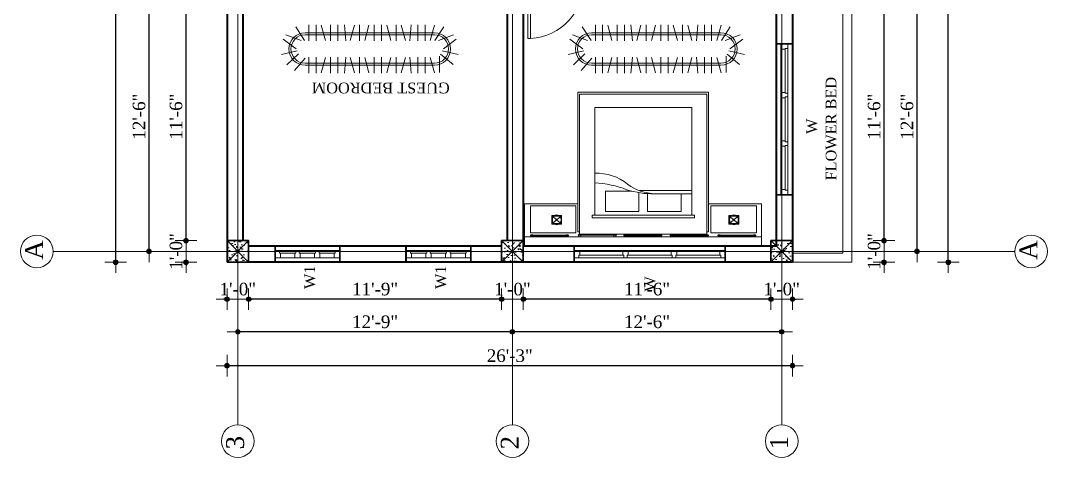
# Model space of a CAD drawing. Header units: inches. Extents: x 897 to 49934, y -34925 to -18564.
# Drawn here: x 4366 to 4937, y -24364 to -24121 of the extents above; entities that cross this region are included whole.
import ezdxf

# ---------------------------------------------------------------- set-up
doc = ezdxf.new("R2010")
doc.units = ezdxf.units.IN
doc.header["$LTSCALE"] = 35
doc.header["$MEASUREMENT"] = 0
doc.header["$PDMODE"] = 34
for name, color, linetype, lineweight in [('SES- Door&Window', 21, 'Continuous', 15), ('SES-DIMENSION', 142, 'Continuous', 13), ('SES-Furniture', 45, 'Continuous', 5), ('SES-HACTH', 8, 'Continuous', 13), ('SES-REBARS', 1, 'Continuous', 40), ('SES-Set Back Line', 2, 'Continuous', 15), ('SES-Staircase', 134, 'Continuous', 13), ('SES-TEXT', 3, 'Continuous', 20), ('SES-Wall Plan', 6, 'Continuous', 30)]:
    doc.layers.add(name, color=color, linetype=linetype, lineweight=lineweight)
doc.styles.add('7 INCH', font='times.ttf', dxfattribs={"height": 7})
doc.styles.add('SES-ARAIL', font='times.ttf', dxfattribs={"height": 6})
doc.dimstyles.new('7 INCH', dxfattribs={"dimscale": 0, "dimtxt": 7, "dimasz": 1, "dimexe": 2, "dimexo": 9, "dimgap": 2, "dimtad": 1, "dimdec": 0, "dimzin": 3, "dimdsep": 46, "dimlunit": 4, "dimtxsty": '7 INCH', "dimblk": 'DIM', "dimcen": 3, "dimdle": 3, "dimse1": 1, "dimse2": 1, "dimclrd": 256, "dimclre": 256, "dimclrt": 7, "dimadec": 1, "dimazin": 2, "dimtfac": 1, "dimtdec": 0, "dimtix": 1, "dimtofl": 0, "dimtmove": 2, "dimatfit": 3, "dimldrblk": 'ARW', "dimfxl": 2, "dimfrac": 2, "dimtolj": 2, "dimtzin": 0, "dimarcsym": 0})

# ---------------------------------------------------------------- blocks, each defined once
blk = doc.blocks.new('c11')
at = {"layer": 'SES-HACTH', "linetype": 'ByBlock'}
h = blk.add_hatch(dxfattribs=at)
h.set_pattern_fill('AR-CONC', color=256)
h.set_pattern_definition([(50, (-20422.33, 19414.4167), (7.1726018, -0.6275213), [0.75, -8.25]), (355, (-20422.33, 19414.417), (-1.3875133, 7.5219213), [0.6, -6.6]), (100.451444, (-20421.732, 19414.3644), (5.7850885, 6.8943999), [0.637402, -7.0114211]), (46.1842, (-20422.33, 19416.417), (10.6724133, -1.6551928), [1.125, -12.375]), (96.635635, (-20421.441, 19416.279), (9.3466195, 9.741186), [0.9561034, -10.5171376]), (351.184164, (-20422.33, 19416.417), (9.3466195, 9.741186), [0.9, -9.9]), (21, (-20421.33, 19415.9167), (5.9690705, -4.0261889), [0.75, -8.25]), (326, (-20421.33, 19415.917), (2.4331533, 7.2515005), [0.6, -6.6]), (71.451445, (-20420.8325, 19415.581), (8.4022238, 3.2253115), [0.6374019, -7.0114211]), (37.5, (-20422.33, 19414.4167), (0.12159855, 3.32893854), [0, -6.52, 0, -6.7, 0, -6.625]), (7.5, (-20422.33, 19414.4167), (2.63069537, 3.9441171), [0, -3.82, 0, -6.37, 0, -2.525]), (327.5, (-20424.56, 19414.4167), (5.33822436, -0.22554872), [0, -2.5, 0, -7.8, 0, -10.35]), (317.5, (-20425.56, 19414.4167), (5.8318617, 1.0010498), [0, -3.25, 0, -5.18, 0, -7.35])])
h.paths.add_polyline_path([(-6, 6), (-6, -6), (6, -6), (6, 6)])
for p, q in [((-6, 6), (6, -6)), ((6, 6), (-6, -6))]:
    blk.add_line(p, q, dxfattribs=at)
at = {"layer": 'SES-Wall Plan', "linetype": 'ByBlock'}
blk.add_lwpolyline([(-6, 6), (6, 6), (6, -6), (-6, -6)], close=True, dxfattribs=at)
blk = doc.blocks.new('6H')
at = {"layer": 'SES- Door&Window'}
for p, q in [((-78, -2.5), (-75.5, -2.5)), ((-75.5, -2.5), (3.5, -2.5)), ((-75.5, -2.5), (-75.5, -4)), ((-75.5, -4), (-75, -4)), ((-50.5, -4), (-75.5, -4)), ((-75, -4), (-75, -6.5)), ((-51, -4), (-51, -6.5)), ((-50.5, -2.5), (-50.5, -4)), ((-48.5, -2.5), (-48.5, -4)), ((-48.5, -4), (-48, -4)), ((-23.5, -4), (-48.5, -4)), ((-48, -4), (-48, -6.5)), ((-24, -4), (-24, -6.5)), ((-23.5, -4), (-24, -4)), ((-23.5, -2.5), (-23.5, -4)), ((-21.5, -2.5), (-21.5, -4)), ((3, -4), (-21.5, -4)), ((-21, -4), (-21, -6.5)), ((3, -4), (3, -6.5)), ((3.5, -4), (3, -4)), ((6, -2.5), (3.5, -2.5)), ((3.5, -2.5), (3.5, -4)), ((-78, -6.5), (-75, -6.5)), ((3, -6.5), (-75, -6.5)), ((6, -6.5), (3, -6.5))]:
    blk.add_line(p, q, dxfattribs=at)
at = {"layer": 'SES-Wall Plan'}
for p, q in [((-78, -9), (-78, 0)), ((-78, -9), (-78, 0)), ((6, -9), (6, 0))]:
    blk.add_line(p, q, dxfattribs=at)
blk.add_lwpolyline([(6, 0), (-78, 0), (-78, -9), (6, -9)], close=True, dxfattribs=at)
blk = doc.blocks.new('DIM')
at = {"layer": 'SES-DIMENSION'}
h = blk.add_hatch(color=256, dxfattribs=at)
h.paths.add_polyline_path([(0, 1.28), (0, 0), (1.28, 0, 0.414214)])
h.paths.add_polyline_path([(1.28, 0), (0, 0), (0, -1.28, 0.414214)])
h.paths.add_polyline_path([(0, 0), (-1.28, 0, 0.414214), (0, -1.28)])
h.paths.add_polyline_path([(0, 1.28, 0.414214), (-1.28, 0), (0, 0)])
for p, q in [((0, 6), (0, -6)), ((-6, 0), (6, 0))]:
    blk.add_line(p, q, dxfattribs=at)
blk.add_circle((0, 0), 1.28, dxfattribs=at)
blk = doc.blocks.new('*D1249')
at = {"layer": 'Defpoints', "color": 0, "linetype": 'ByBlock', "transparency": 16777216}
for p in [(4795.41, -24243.1), (4846.41, -24243.1), (4795.41, -24255.1)]:
    blk.add_point(p, dxfattribs=at)
at = {"layer": 'SES-DIMENSION', "linetype": 'ByBlock', "lineweight": -2, "transparency": 16777216}
for p, q in [((4846.41, -24242.1), (4846.41, -24241.1)), ((4846.41, -24256.1), (4846.41, -24257.1))]:
    blk.add_line(p, q, dxfattribs=at)
for p, rotation in [((4846.41, -24243.1), 270), ((4846.41, -24255.1), 90)]:
    blk.add_blockref('DIM', p, dxfattribs=dict(at, rotation=rotation))
at = {"layer": 'SES-DIMENSION', "color": 7, "linetype": 'ByBlock', "transparency": 16777216, "insert": (4840.85, -24249.1), "char_height": 7, "attachment_point": 5, "rotation": 90, "style": '7 INCH'}
blk.add_mtext('\\A2;1\'-0"', dxfattribs=at)
blk = doc.blocks.new('ARW')
at = {"layer": 'SES-DIMENSION'}
blk.add_lwpolyline([(10, 0, 0, 6, 0), (0, 0, 0, 0, 0), (10, 0, 0, 0, 0)], format="xyseb", dxfattribs=at)
blk = doc.blocks.new('*D1250')
at = {"layer": 'Defpoints', "color": 0, "linetype": 'ByBlock', "transparency": 16777216}
for p in [(4795.41, -24105.1), (4846.41, -24105.1), (4795.41, -24243.1)]:
    blk.add_point(p, dxfattribs=at)
at = {"layer": 'SES-DIMENSION', "linetype": 'ByBlock', "lineweight": -2, "transparency": 16777216}
blk.add_line((4846.41, -24242.1), (4846.41, -24106.1), dxfattribs=at)
for p, rotation in [((4846.41, -24105.1), 90), ((4846.41, -24243.1), 270)]:
    blk.add_blockref('DIM', p, dxfattribs=dict(at, rotation=rotation))
at = {"layer": 'SES-DIMENSION', "color": 7, "linetype": 'ByBlock', "transparency": 16777216, "insert": (4840.85, -24174.1), "char_height": 7, "attachment_point": 5, "rotation": 90, "style": '7 INCH'}
blk.add_mtext('\\A2;11\'-6"', dxfattribs=at)
blk = doc.blocks.new('*D1256')
at = {"layer": 'Defpoints', "color": 0, "linetype": 'ByBlock', "transparency": 16777216}
for p in [(4795.41, -24099.1), (4864.74, -24099.1), (4795.41, -24249.1)]:
    blk.add_point(p, dxfattribs=at)
at = {"layer": 'SES-DIMENSION', "linetype": 'ByBlock', "lineweight": -2, "transparency": 16777216}
blk.add_line((4864.74, -24248.1), (4864.74, -24100.1), dxfattribs=at)
for p, rotation in [((4864.74, -24099.1), 90), ((4864.74, -24249.1), 270)]:
    blk.add_blockref('DIM', p, dxfattribs=dict(at, rotation=rotation))
at = {"layer": 'SES-DIMENSION', "color": 7, "linetype": 'ByBlock', "transparency": 16777216, "insert": (4859.18, -24174.1), "char_height": 7, "attachment_point": 5, "rotation": 90, "style": '7 INCH'}
blk.add_mtext('\\A2;12\'-6"', dxfattribs=at)
blk = doc.blocks.new('*D1259')
at = {"layer": 'Defpoints', "color": 0, "linetype": 'ByBlock', "transparency": 16777216}
for p in [(4795.41, -23805.1), (4882.12, -23805.1), (4795.41, -24255.1)]:
    blk.add_point(p, dxfattribs=at)
at = {"layer": 'SES-DIMENSION', "linetype": 'ByBlock', "lineweight": -2, "transparency": 16777216}
blk.add_line((4882.12, -24254.1), (4882.12, -23806.1), dxfattribs=at)
for p, rotation in [((4882.12, -23805.1), 90), ((4882.12, -24255.1), 270)]:
    blk.add_blockref('DIM', p, dxfattribs=dict(at, rotation=rotation))
at = {"layer": 'SES-DIMENSION', "color": 7, "linetype": 'ByBlock', "transparency": 16777216, "insert": (4876.55, -24030.1), "char_height": 7, "attachment_point": 5, "rotation": 90, "style": '7 INCH'}
blk.add_mtext('\\A2;37\'-6"', dxfattribs=at)
blk = doc.blocks.new('*D1260')
at = {"layer": 'Defpoints', "color": 0, "linetype": 'ByBlock', "transparency": 16777216}
for p in [(4783.41, -24255.1), (4795.41, -24255.1), (4783.41, -24275.66)]:
    blk.add_point(p, dxfattribs=at)
at = {"layer": 'SES-DIMENSION', "linetype": 'ByBlock', "lineweight": -2, "transparency": 16777216}
for p, q in [((4782.41, -24275.66), (4781.41, -24275.66)), ((4796.41, -24275.66), (4797.41, -24275.66))]:
    blk.add_line(p, q, dxfattribs=at)
blk.add_blockref('DIM', (4783.41, -24275.66), dxfattribs=at)
at = {"layer": 'SES-DIMENSION', "linetype": 'ByBlock', "lineweight": -2, "transparency": 16777216, "rotation": 180}
blk.add_blockref('DIM', (4795.41, -24275.66), dxfattribs=at)
at = {"layer": 'SES-DIMENSION', "color": 7, "linetype": 'ByBlock', "transparency": 16777216, "insert": (4789.41, -24270.1), "char_height": 7, "attachment_point": 5, "style": '7 INCH'}
blk.add_mtext('\\A2;1\'-0"', dxfattribs=at)
blk = doc.blocks.new('*D1261')
at = {"layer": 'Defpoints', "color": 0, "linetype": 'ByBlock', "transparency": 16777216}
for p in [(4645.52, -24255.1), (4783.41, -24255.1), (4645.52, -24275.66)]:
    blk.add_point(p, dxfattribs=at)
at = {"layer": 'SES-DIMENSION', "linetype": 'ByBlock', "lineweight": -2, "transparency": 16777216}
blk.add_line((4782.41, -24275.66), (4646.52, -24275.66), dxfattribs=at)
at = {"layer": 'SES-DIMENSION', "linetype": 'ByBlock', "lineweight": -2, "transparency": 16777216, "rotation": 180}
blk.add_blockref('DIM', (4645.52, -24275.66), dxfattribs=at)
at = {"layer": 'SES-DIMENSION', "linetype": 'ByBlock', "lineweight": -2, "transparency": 16777216}
blk.add_blockref('DIM', (4783.41, -24275.66), dxfattribs=at)
at = {"layer": 'SES-DIMENSION', "color": 7, "linetype": 'ByBlock', "transparency": 16777216, "insert": (4714.46, -24270.1), "char_height": 7, "attachment_point": 5, "style": '7 INCH'}
blk.add_mtext('\\A2;11\'-6"', dxfattribs=at)
blk = doc.blocks.new('*D1262')
at = {"layer": 'Defpoints', "color": 0, "linetype": 'ByBlock', "transparency": 16777216}
for p in [(4633.52, -24255.1), (4645.52, -24255.1), (4633.52, -24275.66)]:
    blk.add_point(p, dxfattribs=at)
at = {"layer": 'SES-DIMENSION', "linetype": 'ByBlock', "lineweight": -2, "transparency": 16777216}
for p, q in [((4632.52, -24275.66), (4631.52, -24275.66)), ((4646.52, -24275.66), (4647.52, -24275.66))]:
    blk.add_line(p, q, dxfattribs=at)
blk.add_blockref('DIM', (4633.52, -24275.66), dxfattribs=at)
at = {"layer": 'SES-DIMENSION', "linetype": 'ByBlock', "lineweight": -2, "transparency": 16777216, "rotation": 180}
blk.add_blockref('DIM', (4645.52, -24275.66), dxfattribs=at)
at = {"layer": 'SES-DIMENSION', "color": 7, "linetype": 'ByBlock', "transparency": 16777216, "insert": (4639.52, -24270.1), "char_height": 7, "attachment_point": 5, "style": '7 INCH'}
blk.add_mtext('\\A2;1\'-0"', dxfattribs=at)
blk = doc.blocks.new('*D1263')
at = {"layer": 'Defpoints', "color": 0, "linetype": 'ByBlock', "transparency": 16777216}
for p in [(4492.63, -24255.1), (4633.52, -24255.1), (4492.63, -24275.66)]:
    blk.add_point(p, dxfattribs=at)
at = {"layer": 'SES-DIMENSION', "linetype": 'ByBlock', "lineweight": -2, "transparency": 16777216}
blk.add_line((4632.52, -24275.66), (4493.63, -24275.66), dxfattribs=at)
at = {"layer": 'SES-DIMENSION', "linetype": 'ByBlock', "lineweight": -2, "transparency": 16777216, "rotation": 180}
blk.add_blockref('DIM', (4492.63, -24275.66), dxfattribs=at)
at = {"layer": 'SES-DIMENSION', "linetype": 'ByBlock', "lineweight": -2, "transparency": 16777216}
blk.add_blockref('DIM', (4633.52, -24275.66), dxfattribs=at)
at = {"layer": 'SES-DIMENSION', "color": 7, "linetype": 'ByBlock', "transparency": 16777216, "insert": (4563.07, -24270.09), "char_height": 7, "attachment_point": 5, "style": '7 INCH'}
blk.add_mtext('\\A2;11\'-9"', dxfattribs=at)
blk = doc.blocks.new('*D1264')
at = {"layer": 'Defpoints', "color": 0, "linetype": 'ByBlock', "transparency": 16777216}
for p in [(4480.63, -24255.1), (4492.63, -24255.1), (4480.63, -24275.66)]:
    blk.add_point(p, dxfattribs=at)
at = {"layer": 'SES-DIMENSION', "linetype": 'ByBlock', "lineweight": -2, "transparency": 16777216}
for p, q in [((4479.63, -24275.66), (4478.63, -24275.66)), ((4493.63, -24275.66), (4494.63, -24275.66))]:
    blk.add_line(p, q, dxfattribs=at)
blk.add_blockref('DIM', (4480.63, -24275.66), dxfattribs=at)
at = {"layer": 'SES-DIMENSION', "linetype": 'ByBlock', "lineweight": -2, "transparency": 16777216, "rotation": 180}
blk.add_blockref('DIM', (4492.63, -24275.66), dxfattribs=at)
at = {"layer": 'SES-DIMENSION', "color": 7, "linetype": 'ByBlock', "transparency": 16777216, "insert": (4486.63, -24270.1), "char_height": 7, "attachment_point": 5, "style": '7 INCH'}
blk.add_mtext('\\A2;1\'-0"', dxfattribs=at)
blk = doc.blocks.new('*D1265')
at = {"layer": 'Defpoints', "color": 0, "linetype": 'ByBlock', "transparency": 16777216}
for p in [(4639.52, -24255.1), (4789.41, -24255.1), (4639.52, -24293.86)]:
    blk.add_point(p, dxfattribs=at)
at = {"layer": 'SES-DIMENSION', "linetype": 'ByBlock', "lineweight": -2, "transparency": 16777216}
blk.add_line((4788.41, -24293.86), (4640.52, -24293.86), dxfattribs=at)
at = {"layer": 'SES-DIMENSION', "linetype": 'ByBlock', "lineweight": -2, "transparency": 16777216, "rotation": 180}
blk.add_blockref('DIM', (4639.52, -24293.86), dxfattribs=at)
at = {"layer": 'SES-DIMENSION', "linetype": 'ByBlock', "lineweight": -2, "transparency": 16777216}
blk.add_blockref('DIM', (4789.41, -24293.86), dxfattribs=at)
at = {"layer": 'SES-DIMENSION', "color": 7, "linetype": 'ByBlock', "transparency": 16777216, "insert": (4714.46, -24288.3), "char_height": 7, "attachment_point": 5, "style": '7 INCH'}
blk.add_mtext('\\A2;12\'-6"', dxfattribs=at)
blk = doc.blocks.new('*D1266')
at = {"layer": 'Defpoints', "color": 0, "linetype": 'ByBlock', "transparency": 16777216}
for p in [(4486.63, -24255.1), (4639.52, -24255.1), (4486.63, -24293.86)]:
    blk.add_point(p, dxfattribs=at)
at = {"layer": 'SES-DIMENSION', "linetype": 'ByBlock', "lineweight": -2, "transparency": 16777216}
blk.add_line((4638.52, -24293.86), (4487.63, -24293.86), dxfattribs=at)
at = {"layer": 'SES-DIMENSION', "linetype": 'ByBlock', "lineweight": -2, "transparency": 16777216, "rotation": 180}
blk.add_blockref('DIM', (4486.63, -24293.86), dxfattribs=at)
at = {"layer": 'SES-DIMENSION', "linetype": 'ByBlock', "lineweight": -2, "transparency": 16777216}
blk.add_blockref('DIM', (4639.52, -24293.86), dxfattribs=at)
at = {"layer": 'SES-DIMENSION', "color": 7, "linetype": 'ByBlock', "transparency": 16777216, "insert": (4563.07, -24288.29), "char_height": 7, "attachment_point": 5, "style": '7 INCH'}
blk.add_mtext('\\A2;12\'-9"', dxfattribs=at)
blk = doc.blocks.new('*D1267')
at = {"layer": 'Defpoints', "color": 0, "linetype": 'ByBlock', "transparency": 16777216}
for p in [(4480.63, -24255.1), (4795.41, -24255.1), (4480.63, -24312.69)]:
    blk.add_point(p, dxfattribs=at)
at = {"layer": 'SES-DIMENSION', "linetype": 'ByBlock', "lineweight": -2, "transparency": 16777216}
blk.add_line((4794.41, -24312.69), (4481.63, -24312.69), dxfattribs=at)
at = {"layer": 'SES-DIMENSION', "linetype": 'ByBlock', "lineweight": -2, "transparency": 16777216, "rotation": 180}
blk.add_blockref('DIM', (4480.63, -24312.69), dxfattribs=at)
at = {"layer": 'SES-DIMENSION', "linetype": 'ByBlock', "lineweight": -2, "transparency": 16777216}
blk.add_blockref('DIM', (4795.41, -24312.69), dxfattribs=at)
at = {"layer": 'SES-DIMENSION', "color": 7, "linetype": 'ByBlock', "transparency": 16777216, "insert": (4638.02, -24307.13), "char_height": 7, "attachment_point": 5, "style": '7 INCH'}
blk.add_mtext('\\A2;26\'-3"', dxfattribs=at)
blk = doc.blocks.new('*D1268')
at = {"layer": 'Defpoints', "color": 0, "linetype": 'ByBlock', "transparency": 16777216}
for p in [(4457.81, -24243.1), (4480.63, -24243.1), (4480.63, -24255.1)]:
    blk.add_point(p, dxfattribs=at)
at = {"layer": 'SES-DIMENSION', "linetype": 'ByBlock', "lineweight": -2, "transparency": 16777216}
for p, q in [((4457.81, -24242.1), (4457.81, -24241.1)), ((4457.81, -24256.1), (4457.81, -24257.1))]:
    blk.add_line(p, q, dxfattribs=at)
for p, rotation in [((4457.81, -24243.1), 270), ((4457.81, -24255.1), 90)]:
    blk.add_blockref('DIM', p, dxfattribs=dict(at, rotation=rotation))
at = {"layer": 'SES-DIMENSION', "color": 7, "linetype": 'ByBlock', "transparency": 16777216, "insert": (4452.25, -24249.1), "char_height": 7, "attachment_point": 5, "rotation": 90, "style": '7 INCH'}
blk.add_mtext('\\A2;1\'-0"', dxfattribs=at)
blk = doc.blocks.new('*D1269')
at = {"layer": 'Defpoints', "color": 0, "linetype": 'ByBlock', "transparency": 16777216}
for p in [(4457.81, -24105.1), (4480.63, -24105.1), (4480.63, -24243.1)]:
    blk.add_point(p, dxfattribs=at)
at = {"layer": 'SES-DIMENSION', "linetype": 'ByBlock', "lineweight": -2, "transparency": 16777216}
blk.add_line((4457.81, -24242.1), (4457.81, -24106.1), dxfattribs=at)
for p, rotation in [((4457.81, -24105.1), 90), ((4457.81, -24243.1), 270)]:
    blk.add_blockref('DIM', p, dxfattribs=dict(at, rotation=rotation))
at = {"layer": 'SES-DIMENSION', "color": 7, "linetype": 'ByBlock', "transparency": 16777216, "insert": (4452.25, -24174.1), "char_height": 7, "attachment_point": 5, "rotation": 90, "style": '7 INCH'}
blk.add_mtext('\\A2;11\'-6"', dxfattribs=at)
blk = doc.blocks.new('*D1275')
at = {"layer": 'Defpoints', "color": 0, "linetype": 'ByBlock', "transparency": 16777216}
for p in [(4437.22, -24099.1), (4480.63, -24099.1), (4480.63, -24249.1)]:
    blk.add_point(p, dxfattribs=at)
at = {"layer": 'SES-DIMENSION', "linetype": 'ByBlock', "lineweight": -2, "transparency": 16777216}
blk.add_line((4437.22, -24248.1), (4437.22, -24100.1), dxfattribs=at)
for p, rotation in [((4437.22, -24099.1), 90), ((4437.22, -24249.1), 270)]:
    blk.add_blockref('DIM', p, dxfattribs=dict(at, rotation=rotation))
at = {"layer": 'SES-DIMENSION', "color": 7, "linetype": 'ByBlock', "transparency": 16777216, "insert": (4431.66, -24174.1), "char_height": 7, "attachment_point": 5, "rotation": 90, "style": '7 INCH'}
blk.add_mtext('\\A2;12\'-6"', dxfattribs=at)
blk = doc.blocks.new('*D1278')
at = {"layer": 'Defpoints', "color": 0, "linetype": 'ByBlock', "transparency": 16777216}
for p in [(4418.66, -23805.1), (4480.63, -23805.1), (4480.63, -24255.1)]:
    blk.add_point(p, dxfattribs=at)
at = {"layer": 'SES-DIMENSION', "linetype": 'ByBlock', "lineweight": -2, "transparency": 16777216}
blk.add_line((4418.66, -24254.1), (4418.66, -23806.1), dxfattribs=at)
for p, rotation in [((4418.66, -23805.1), 90), ((4418.66, -24255.1), 270)]:
    blk.add_blockref('DIM', p, dxfattribs=dict(at, rotation=rotation))
at = {"layer": 'SES-DIMENSION', "color": 7, "linetype": 'ByBlock', "transparency": 16777216, "insert": (4413.08, -24030.1), "char_height": 7, "attachment_point": 5, "rotation": 90, "style": '7 INCH'}
blk.add_mtext('\\A2;37\'-6"', dxfattribs=at)
blk = doc.blocks.new('w11')
at = {"layer": 'SES- Door&Window'}
for p, q in [((20350.03, -19817.65), (20353.03, -19817.65)), ((20383.03, -19817.65), (20353.03, -19817.65)), ((20353.03, -19820.15), (20353.03, -19817.65)), ((20361.03, -19820.15), (20361.03, -19817.65)), ((20364.03, -19820.15), (20364.03, -19817.65)), ((20372.03, -19820.15), (20372.03, -19817.65)), ((20375.03, -19820.15), (20375.03, -19817.65)), ((20386.03, -19817.65), (20383.03, -19817.65)), ((20383.03, -19820.15), (20383.03, -19817.65)), ((20350.03, -19821.65), (20352.53, -19821.65)), ((20352.53, -19821.65), (20352.53, -19820.15)), ((20352.53, -19820.15), (20353.03, -19820.15)), ((20361.53, -19820.15), (20352.53, -19820.15)), ((20352.53, -19821.65), (20383.53, -19821.65)), ((20361.53, -19821.65), (20361.53, -19820.15)), ((20363.53, -19821.65), (20363.53, -19820.15)), ((20363.53, -19820.15), (20364.03, -19820.15)), ((20372.53, -19820.15), (20363.53, -19820.15)), ((20372.53, -19820.15), (20372.03, -19820.15)), ((20372.53, -19821.65), (20372.53, -19820.15)), ((20383.03, -19820.15), (20374.53, -19820.15)), ((20374.53, -19821.65), (20374.53, -19820.15)), ((20383.53, -19820.15), (20383.03, -19820.15)), ((20383.53, -19821.65), (20383.53, -19820.15)), ((20386.03, -19821.65), (20383.53, -19821.65))]:
    blk.add_line(p, q, dxfattribs=at)
at = {"layer": 'SES-Wall Plan'}
for p, q in [((20386.03, -19815.15), (20350.03, -19815.15)), ((20350.03, -19815.15), (20350.03, -19824.15)), ((20350.03, -19815.15), (20350.03, -19824.15)), ((20386.03, -19815.15), (20386.03, -19824.15)), ((20386.03, -19824.15), (20350.03, -19824.15))]:
    blk.add_line(p, q, dxfattribs=at)
blk = doc.blocks.new('3ls')
at = {"layer": 'SES- Door&Window'}
for p, q in [((-36, -2.5), (-34, -2.5)), ((-34, -2.5), (-33, -3.5)), ((-33.5, -6.5), (-33.5, -5)), ((-33.5, -5), (-33, -5)), ((-33, -5), (-33, -3.5)), ((-2, -2.5), (-3, -3.5)), ((-3, -5), (-3, -3.5)), ((-2.5, -5), (-3, -5)), ((-2.5, -6.5), (-2.5, -5)), ((0, -2.5), (-2, -2.5)), ((-36, -6.5), (-33.5, -6.5)), ((0, -6.5), (-2.5, -6.5))]:
    blk.add_line(p, q, dxfattribs=at)
blk.add_lwpolyline([(-2.5, -6.5), (-2.5, -37.5), (-4, -37.5), (-4, -6.5)], close=True, dxfattribs=at)
blk.add_arc((-2.5, -6.5), 31.04, 177.2298, 267.2298, dxfattribs=at)
at = {"layer": 'SES-Wall Plan', "color": 6, "ltscale": 2}
for p, q in [((-36, -6.5), (-36, -1.5)), ((0, -6.5), (0, -1.5))]:
    blk.add_line(p, q, dxfattribs=at)
blk = doc.blocks.new('RACK-LARGA-01')
at = {"layer": 'SES-Furniture'}
for p, q in [((-0.35, 4.074), (-0.207, 3.7)), ((-0.001, 3.821), (-0.241, 4.141)), ((0.046, 3.795), (0.139, 4.184)), ((-0.213, 3.614), (-0.549, 3.831)), ((0.382, 4.062), (0.128, 3.754)), ((-0.207, 3.497), (-0.593, 3.601)), ((-0.4, 0.4), (-0.4, 3.6)), ((-0.35, 0.4), (-0.35, 3.6)), ((0.179, 3.729), (0.579, 3.729)), ((0.207, 3.497), (0.593, 3.601)), ((0.35, 0.4), (0.35, 3.6)), ((0.4, 0.4), (0.4, 3.6)), ((-0.2, 3.369), (-0.6, 3.369)), ((0.2, 3.369), (0.6, 3.369)), ((-0.2, 3.19), (-0.6, 3.19)), ((0.2, 3.19), (0.6, 3.19)), ((-0.201, 2.993), (-0.599, 3.028)), ((-0.207, 2.882), (-0.593, 2.779)), ((0.201, 2.993), (0.599, 3.028)), ((0.207, 2.882), (0.593, 2.779)), ((-0.2, 2.651), (-0.6, 2.651)), ((0.2, 2.651), (0.6, 2.651)), ((-0.2, 2.292), (-0.6, 2.292)), ((-0.207, 2.523), (-0.593, 2.42)), ((0.2, 2.292), (0.6, 2.292)), ((0.207, 2.523), (0.593, 2.42)), ((-0.2, 2.108), (-0.6, 2.108)), ((0.2, 2.108), (0.6, 2.108)), ((-0.207, 1.877), (-0.593, 1.98)), ((0.207, 1.877), (0.593, 1.98)), ((-0.2, 1.749), (-0.6, 1.749)), ((-0.207, 1.518), (-0.593, 1.621)), ((0.2, 1.749), (0.6, 1.749)), ((0.207, 1.518), (0.593, 1.621)), ((-0.201, 1.407), (-0.599, 1.372)), ((0.201, 1.407), (0.599, 1.372)), ((-0.2, 1.21), (-0.6, 1.21)), ((-0.2, 1.031), (-0.6, 1.031)), ((0.2, 1.21), (0.6, 1.21)), ((0.2, 1.031), (0.6, 1.031)), ((-0.207, 0.903), (-0.593, 0.799)), ((0.207, 0.903), (0.593, 0.799)), ((-0.2, 0.671), (-0.6, 0.671)), ((0.2, 0.671), (0.6, 0.671)), ((-0.2, 0.492), (-0.6, 0.492)), ((-0.213, 0.386), (-0.549, 0.169)), ((-0.35, -0.074), (-0.207, 0.3)), ((0.2, 0.492), (0.6, 0.492)), ((0.226, 0.401), (0.531, 0.142)), ((-0.001, 0.179), (-0.241, -0.141)), ((0.046, 0.205), (0.139, -0.184)), ((0.394, -0.052), (0.116, 0.235))]:
    blk.add_line(p, q, dxfattribs=at)
for centre, radius, start, end in [((0, 3.6), 0.4, 0, 180), ((0, 3.6), 0.35, 0, 180), ((0, 0.4), 0.4, 180, 0), ((0, 0.4), 0.35, 180, 0)]:
    blk.add_arc(centre, radius, start, end, dxfattribs=at)
blk = doc.blocks.new('CAMA QUEEN-SET-01')
for p, q in [((-2.2, 0), (-2.2, -0.17)), ((2.2, 0), (-2.2, 0)), ((2.2, -0.17), (2.2, 0)), ((-2.2, -0.17), (-2.2, -0.78)), ((-2.2, -0.17), (-2.087, -0.17)), ((-2.094, -0.19), (-2.094, -0.2)), ((-2.087, -0.19), (-2.094, -0.19)), ((-2.087, -0.17), (-2.05, -0.17)), ((-2.087, -0.19), (-2.087, -0.17)), ((-2.087, -0.19), (-2.05, -0.19)), ((-2.05, -0.17), (-2.05, -0.17)), ((-2.05, -0.17), (-1.432, -0.17)), ((-2.05, -0.19), (-2.05, -0.17)), ((-2.05, -0.19), (-2.05, -0.17)), ((-2.05, -0.19), (-2.05, -0.19)), ((-1.432, -0.19), (-2.05, -0.19)), ((-1.432, -0.17), (-1.396, -0.17)), ((-1.432, -0.19), (-1.432, -0.17)), ((-1.432, -0.19), (-1.396, -0.19)), ((-1.396, -0.17), (-1.206, -0.17)), ((-1.396, -0.19), (-1.396, -0.17)), ((-1.386, -0.19), (-1.396, -0.19)), ((-1.386, -0.19), (-1.386, -0.2)), ((-1.214, -0.19), (-1.214, -0.2)), ((-1.206, -0.19), (-1.214, -0.19)), ((-1.206, -0.17), (-1.17, -0.17)), ((-1.206, -0.19), (-1.206, -0.17)), ((-1.206, -0.19), (-1.17, -0.19)), ((-1.17, -0.17), (-1.169, -0.17)), ((-1.17, -0.19), (-1.17, -0.17)), ((-1.17, -0.19), (-1.169, -0.19)), ((-1.169, -0.17), (-0.552, -0.17)), ((-1.169, -0.19), (-1.169, -0.17)), ((-0.552, -0.19), (-1.169, -0.19)), ((-0.552, -0.17), (-0.515, -0.17)), ((-0.552, -0.19), (-0.552, -0.17)), ((-0.552, -0.19), (-0.515, -0.19)), ((-0.515, -0.17), (-0.344, -0.17)), ((-0.515, -0.19), (-0.515, -0.17)), ((-0.505, -0.19), (-0.515, -0.19)), ((-0.505, -0.19), (-0.505, -0.2)), ((-0.351, -0.19), (-0.351, -0.2)), ((-0.344, -0.19), (-0.351, -0.19)), ((-0.344, -0.17), (-0.307, -0.17)), ((-0.344, -0.19), (-0.344, -0.17)), ((-0.344, -0.19), (-0.307, -0.19)), ((-0.307, -0.17), (-0.307, -0.17)), ((-0.307, -0.17), (0.311, -0.17)), ((-0.307, -0.19), (-0.307, -0.17)), ((-0.307, -0.19), (-0.307, -0.17)), ((-0.307, -0.19), (-0.307, -0.19)), ((0.311, -0.19), (-0.307, -0.19)), ((0.311, -0.17), (0.347, -0.17)), ((0.311, -0.19), (0.311, -0.17)), ((0.311, -0.19), (0.347, -0.19)), ((0.347, -0.17), (0.503, -0.17)), ((0.347, -0.19), (0.347, -0.17)), ((0.357, -0.19), (0.347, -0.19)), ((0.357, -0.19), (0.357, -0.2)), ((0.503, -0.17), (0.539, -0.17)), ((0.503, -0.2), (0.503, -0.17)), ((0.539, -0.17), (0.54, -0.17)), ((0.539, -0.2), (0.539, -0.17)), ((0.54, -0.17), (1.157, -0.17)), ((0.54, -0.2), (0.54, -0.17)), ((1.157, -0.17), (1.194, -0.17)), ((1.157, -0.2), (1.157, -0.17)), ((1.194, -0.17), (1.39, -0.17)), ((1.194, -0.2), (1.194, -0.17)), ((1.383, -0.19), (1.383, -0.2)), ((1.39, -0.19), (1.383, -0.19)), ((1.39, -0.17), (1.427, -0.17)), ((1.39, -0.19), (1.39, -0.17)), ((1.39, -0.19), (1.427, -0.19)), ((1.427, -0.17), (1.427, -0.17)), ((1.427, -0.17), (2.045, -0.17)), ((1.427, -0.19), (1.427, -0.17)), ((1.427, -0.19), (1.427, -0.17)), ((1.427, -0.19), (1.427, -0.19)), ((2.045, -0.19), (1.427, -0.19)), ((2.045, -0.17), (2.081, -0.17)), ((2.045, -0.19), (2.045, -0.17)), ((2.045, -0.19), (2.081, -0.19)), ((2.081, -0.17), (2.2, -0.17)), ((2.081, -0.19), (2.081, -0.17)), ((2.091, -0.19), (2.081, -0.19)), ((2.091, -0.19), (2.091, -0.2)), ((2.2, -0.78), (2.2, -0.17)), ((-2.104, -0.244), (-2.104, -0.743)), ((-2.104, -0.244), (-1.26, -0.244)), ((-2.087, -0.2), (-2.094, -0.2)), ((-2.087, -0.2), (-2.05, -0.2)), ((-2.087, -0.21), (-2.087, -0.2)), ((-2.05, -0.21), (-2.087, -0.21)), ((-2.05, -0.2), (-2.05, -0.2)), ((-2.05, -0.21), (-2.05, -0.2)), ((-2.05, -0.21), (-2.05, -0.2)), ((-1.432, -0.2), (-2.05, -0.2)), ((-2.05, -0.21), (-2.05, -0.21)), ((-1.432, -0.2), (-1.396, -0.2)), ((-1.432, -0.21), (-1.432, -0.2)), ((-1.396, -0.21), (-1.432, -0.21)), ((-1.396, -0.21), (-1.396, -0.2)), ((-1.386, -0.2), (-1.396, -0.2)), ((-1.26, -0.743), (-1.26, -0.244)), ((-1.218, -0.78), (-1.218, -0.263)), ((-1.218, -0.263), (-1.185, -0.263)), ((-1.206, -0.2), (-1.214, -0.2)), ((-1.206, -0.2), (-1.17, -0.2)), ((-1.206, -0.21), (-1.206, -0.2)), ((-1.17, -0.21), (-1.206, -0.21)), ((-1.185, -0.22), (0.503, -0.22)), ((-1.185, -0.22), (-1.185, -0.263)), ((-1.185, -2.82), (-1.185, -0.263)), ((-1.17, -0.2), (-1.169, -0.2)), ((-1.17, -0.21), (-1.17, -0.2)), ((-1.169, -0.21), (-1.17, -0.21)), ((-0.552, -0.2), (-1.169, -0.2)), ((-1.169, -0.21), (-1.169, -0.2)), ((-0.552, -0.2), (-0.515, -0.2)), ((-0.552, -0.21), (-0.552, -0.2)), ((-0.515, -0.21), (-0.552, -0.21)), ((-0.505, -0.2), (-0.515, -0.2)), ((-0.515, -0.21), (-0.515, -0.2)), ((-0.344, -0.2), (-0.351, -0.2)), ((-0.344, -0.2), (-0.307, -0.2)), ((-0.344, -0.21), (-0.344, -0.2)), ((-0.307, -0.21), (-0.344, -0.21)), ((-0.307, -0.2), (-0.307, -0.2)), ((-0.307, -0.21), (-0.307, -0.2)), ((0.311, -0.2), (-0.307, -0.2)), ((-0.307, -0.21), (-0.307, -0.2)), ((-0.307, -0.21), (-0.307, -0.21)), ((0.311, -0.2), (0.347, -0.2)), ((0.311, -0.21), (0.311, -0.2)), ((0.347, -0.21), (0.311, -0.21)), ((0.357, -0.2), (0.347, -0.2)), ((0.347, -0.21), (0.347, -0.2)), ((0.495, -0.2), (0.495, -0.21)), ((0.503, -0.2), (0.495, -0.2)), ((0.503, -0.21), (0.495, -0.21)), ((0.503, -0.2), (0.539, -0.2)), ((0.503, -0.21), (0.539, -0.21)), ((0.503, -0.22), (0.503, -0.21)), ((0.539, -0.22), (0.503, -0.22)), ((0.539, -0.2), (0.54, -0.2)), ((0.539, -0.21), (0.54, -0.21)), ((0.539, -0.22), (0.539, -0.21)), ((0.54, -0.22), (0.539, -0.22)), ((1.157, -0.2), (0.54, -0.2)), ((1.157, -0.21), (0.54, -0.21)), ((0.54, -0.22), (0.54, -0.21)), ((0.54, -0.22), (1.157, -0.22)), ((1.157, -0.2), (1.194, -0.2)), ((1.157, -0.21), (1.194, -0.21)), ((1.157, -0.22), (1.157, -0.21)), ((1.176, -0.22), (1.157, -0.22)), ((1.194, -0.22), (1.176, -0.22)), ((1.176, -0.22), (1.176, -0.263)), ((1.176, -2.82), (1.176, -0.263)), ((1.176, -0.263), (1.209, -0.263)), ((1.204, -0.2), (1.194, -0.2)), ((1.204, -0.21), (1.194, -0.21)), ((1.194, -0.22), (1.194, -0.21)), ((1.204, -0.2), (1.204, -0.21)), ((1.209, -0.263), (1.209, -0.78)), ((1.246, -0.244), (1.246, -0.743)), ((1.246, -0.244), (2.09, -0.244)), ((1.39, -0.2), (1.383, -0.2)), ((1.39, -0.2), (1.427, -0.2)), ((1.39, -0.21), (1.39, -0.2)), ((1.427, -0.21), (1.39, -0.21)), ((1.427, -0.2), (1.427, -0.2)), ((1.427, -0.21), (1.427, -0.2)), ((2.045, -0.2), (1.427, -0.2)), ((1.427, -0.21), (1.427, -0.2)), ((1.427, -0.21), (1.427, -0.21)), ((2.045, -0.2), (2.081, -0.2)), ((2.045, -0.21), (2.045, -0.2)), ((2.081, -0.21), (2.045, -0.21)), ((2.091, -0.2), (2.081, -0.2)), ((2.081, -0.21), (2.081, -0.2)), ((2.09, -0.743), (2.09, -0.244)), ((-1.727, -0.408), (-1.776, -0.408)), ((-1.776, -0.408), (-1.776, -0.568)), ((-1.776, -0.568), (-1.718, -0.568)), ((-1.689, -0.482), (-1.765, -0.421)), ((-1.742, -0.421), (-1.765, -0.421)), ((-1.765, -0.421), (-1.765, -0.462)), ((-1.757, -0.441), (-1.765, -0.462)), ((-1.765, -0.462), (-1.765, -0.511)), ((-1.692, -0.491), (-1.765, -0.556)), ((-1.765, -0.511), (-1.765, -0.556)), ((-1.765, -0.511), (-1.757, -0.531)), ((-1.765, -0.556), (-1.737, -0.556)), ((-1.744, -0.423), (-1.757, -0.441)), ((-1.757, -0.531), (-1.744, -0.55)), ((-1.742, -0.421), (-1.744, -0.423)), ((-1.744, -0.55), (-1.737, -0.556)), ((-1.631, -0.421), (-1.742, -0.421)), ((-1.737, -0.556), (-1.636, -0.556)), ((-1.708, -0.399), (-1.727, -0.408)), ((-1.646, -0.408), (-1.727, -0.408)), ((-1.718, -0.568), (-1.655, -0.568)), ((-1.718, -0.568), (-1.708, -0.573)), ((-1.686, -0.396), (-1.708, -0.399)), ((-1.691, -0.484), (-1.692, -0.486)), ((-1.692, -0.486), (-1.692, -0.489)), ((-1.692, -0.489), (-1.692, -0.491)), ((-1.692, -0.491), (-1.691, -0.494)), ((-1.689, -0.482), (-1.691, -0.484)), ((-1.691, -0.494), (-1.689, -0.496)), ((-1.687, -0.48), (-1.689, -0.482)), ((-1.689, -0.496), (-1.687, -0.497)), ((-1.685, -0.479), (-1.687, -0.48)), ((-1.687, -0.497), (-1.685, -0.498)), ((-1.665, -0.399), (-1.686, -0.396)), ((-1.683, -0.479), (-1.685, -0.479)), ((-1.685, -0.498), (-1.683, -0.499)), ((-1.68, -0.479), (-1.683, -0.479)), ((-1.683, -0.499), (-1.68, -0.498)), ((-1.678, -0.48), (-1.68, -0.479)), ((-1.68, -0.498), (-1.678, -0.497)), ((-1.676, -0.482), (-1.678, -0.48)), ((-1.678, -0.497), (-1.676, -0.496)), ((-1.606, -0.421), (-1.676, -0.482)), ((-1.675, -0.484), (-1.676, -0.482)), ((-1.676, -0.496), (-1.675, -0.494)), ((-1.674, -0.486), (-1.675, -0.484)), ((-1.675, -0.494), (-1.674, -0.491)), ((-1.606, -0.556), (-1.675, -0.494)), ((-1.674, -0.489), (-1.674, -0.486)), ((-1.674, -0.491), (-1.674, -0.489)), ((-1.646, -0.408), (-1.665, -0.399)), ((-1.665, -0.573), (-1.655, -0.568)), ((-1.655, -0.568), (-1.594, -0.568)), ((-1.594, -0.408), (-1.646, -0.408)), ((-1.636, -0.556), (-1.629, -0.55)), ((-1.636, -0.556), (-1.606, -0.556)), ((-1.606, -0.421), (-1.631, -0.421)), ((-1.629, -0.423), (-1.631, -0.421)), ((-1.616, -0.441), (-1.629, -0.423)), ((-1.629, -0.55), (-1.616, -0.531)), ((-1.608, -0.463), (-1.616, -0.441)), ((-1.616, -0.531), (-1.608, -0.51)), ((-1.606, -0.48), (-1.608, -0.463)), ((-1.608, -0.51), (-1.606, -0.493)), ((-1.606, -0.48), (-1.606, -0.421)), ((-1.606, -0.493), (-1.606, -0.48)), ((-1.606, -0.556), (-1.606, -0.493)), ((-1.594, -0.568), (-1.594, -0.408)), ((0.945, -0.522), (-0.955, -0.522)), ((-0.955, -0.522), (-0.955, -0.572)), ((0.945, -0.572), (0.945, -0.522)), ((1.559, -0.408), (1.51, -0.408)), ((1.51, -0.408), (1.51, -0.568)), ((1.51, -0.568), (1.568, -0.568)), ((1.597, -0.482), (1.521, -0.421)), ((1.544, -0.421), (1.521, -0.421)), ((1.521, -0.421), (1.521, -0.462)), ((1.529, -0.441), (1.521, -0.462)), ((1.521, -0.462), (1.521, -0.511)), ((1.595, -0.491), (1.521, -0.556)), ((1.521, -0.511), (1.521, -0.556)), ((1.521, -0.511), (1.529, -0.531)), ((1.521, -0.556), (1.549, -0.556)), ((1.542, -0.423), (1.529, -0.441)), ((1.529, -0.531), (1.542, -0.55)), ((1.544, -0.421), (1.542, -0.423)), ((1.542, -0.55), (1.549, -0.556)), ((1.655, -0.421), (1.544, -0.421)), ((1.549, -0.556), (1.65, -0.556)), ((1.579, -0.399), (1.559, -0.408)), ((1.641, -0.408), (1.559, -0.408)), ((1.568, -0.568), (1.632, -0.568)), ((1.568, -0.568), (1.579, -0.573)), ((1.6, -0.396), (1.579, -0.399)), ((1.595, -0.486), (1.594, -0.489)), ((1.594, -0.489), (1.595, -0.491)), ((1.596, -0.484), (1.595, -0.486)), ((1.595, -0.491), (1.596, -0.494)), ((1.597, -0.482), (1.596, -0.484)), ((1.596, -0.494), (1.597, -0.496)), ((1.599, -0.48), (1.597, -0.482)), ((1.597, -0.496), (1.599, -0.497)), ((1.601, -0.479), (1.599, -0.48)), ((1.599, -0.497), (1.601, -0.498)), ((1.621, -0.399), (1.6, -0.396)), ((1.603, -0.479), (1.601, -0.479)), ((1.601, -0.498), (1.603, -0.499)), ((1.606, -0.479), (1.603, -0.479)), ((1.603, -0.499), (1.606, -0.498)), ((1.608, -0.48), (1.606, -0.479)), ((1.606, -0.498), (1.608, -0.497)), ((1.61, -0.482), (1.608, -0.48)), ((1.608, -0.497), (1.61, -0.496)), ((1.681, -0.421), (1.61, -0.482)), ((1.611, -0.484), (1.61, -0.482)), ((1.61, -0.496), (1.611, -0.494)), ((1.612, -0.486), (1.611, -0.484)), ((1.611, -0.494), (1.612, -0.491)), ((1.681, -0.556), (1.611, -0.494)), ((1.612, -0.489), (1.612, -0.486)), ((1.612, -0.491), (1.612, -0.489)), ((1.641, -0.408), (1.621, -0.399)), ((1.621, -0.573), (1.632, -0.568)), ((1.632, -0.568), (1.692, -0.568)), ((1.692, -0.408), (1.641, -0.408)), ((1.65, -0.556), (1.658, -0.55)), ((1.65, -0.556), (1.681, -0.556)), ((1.681, -0.421), (1.655, -0.421)), ((1.658, -0.423), (1.655, -0.421)), ((1.671, -0.441), (1.658, -0.423)), ((1.658, -0.55), (1.671, -0.531)), ((1.679, -0.463), (1.671, -0.441)), ((1.671, -0.531), (1.679, -0.51)), ((1.681, -0.48), (1.679, -0.463)), ((1.679, -0.51), (1.681, -0.493)), ((1.681, -0.48), (1.681, -0.421)), ((1.681, -0.493), (1.681, -0.48)), ((1.681, -0.556), (1.681, -0.493)), ((1.692, -0.568), (1.692, -0.408)), ((-2.104, -0.743), (-1.26, -0.743)), ((-1.708, -0.573), (-1.686, -0.576)), ((-1.686, -0.576), (-1.665, -0.573)), ((-0.955, -0.572), (0.945, -0.572)), ((-0.905, -2.572), (-0.905, -0.572)), ((-0.905, -0.572), (0.595, -0.572)), ((-0.905, -0.572), (0.895, -0.572)), ((-0.705, -0.638), (-0.085, -0.638)), ((-0.705, -0.968), (-0.705, -0.638)), ((-0.085, -0.638), (-0.085, -0.968)), ((0.075, -0.638), (0.695, -0.638)), ((0.075, -0.99), (0.075, -0.638)), ((0.695, -0.638), (0.695, -1.018)), ((0.895, -0.572), (0.895, -2.572)), ((1.246, -0.743), (2.09, -0.743)), ((1.579, -0.573), (1.6, -0.576)), ((1.6, -0.576), (1.621, -0.573)), ((-2.2, -0.78), (-1.218, -0.78)), ((-1.218, -2.857), (-1.218, -0.78)), ((1.209, -0.78), (1.209, -2.857)), ((1.209, -0.78), (2.2, -0.78)), ((-0.905, -0.968), (-0.195, -0.968)), ((0.068, -1.028), (-0.905, -1.028)), ((0.695, -1.018), (0.208, -1.018)), ((0.895, -2.572), (-0.905, -2.572)), ((1.209, -2.857), (-1.218, -2.857)), ((1.176, -2.82), (-1.185, -2.82))]:
    blk.add_line(p, q)
for centre, radius, start, end in [((-0.264, -1.901), 0.934, 53.9597, 87.4602), ((-0.189, -2.562), 1.594, 72.1966, 90.7418), ((0.981, 0.696), 1.869, 248.5931, 267.384), ((0.857, -0.453), 0.898, 230.4539, 272.4327)]:
    blk.add_arc(centre, radius, start, end)

msp = doc.modelspace()

# ---------------------------------------------------------------- linework, layer by layer
at = {"layer": 'SES-DIMENSION'}
for centre in [(4374.78, -24249.1), (4928.26, -24249.1), (4486.63, -24354.65), (4639.52, -24354.65), (4789.41, -24354.65)]:
    msp.add_circle(centre, 9.09, dxfattribs=at)
at = {"layer": 'SES-REBARS', "color": 6, "linetype": 'ByBlock'}
for p, q in [((4636.52, -24105.1), (4636.52, -24243.1)), ((4645.52, -24105.1), (4645.52, -24243.1)), ((4786.41, -24105.1), (4786.41, -24246.1)), ((4795.41, -24105.1), (4795.41, -24255.1)), ((4580.3, -24255.1), (4580.3, -24246.1)), ((4795.41, -24255.1), (4492.63, -24255.1))]:
    msp.add_line(p, q, dxfattribs=at)
for points in [[(4480.63, -23805.1), (4480.63, -24255.1)], [(4489.63, -24243.1), (4489.63, -24105.1)], [(4558.07, -24246.1), (4492.63, -24246.1)], [(4633.52, -24246.1), (4558.07, -24246.1)], [(4786.41, -24246.1), (4645.52, -24246.1)]]:
    msp.add_lwpolyline(points, dxfattribs=at)
at = {"layer": 'SES-Set Back Line'}
for p, q in [((4486.63, -23674.42), (4486.63, -24345.55)), ((4639.52, -23674.42), (4639.52, -24345.55)), ((4789.41, -23674.42), (4789.41, -24345.55)), ((4383.88, -24249.1), (4919.16, -24249.1))]:
    msp.add_line(p, q, dxfattribs=at)
at = {"layer": 'SES-Staircase', "linetype": 'ByBlock'}
for points in [[(4828.41, -24105.1), (4828.41, -24255.1), (4795.41, -24255.1)], [(4823.41, -24105.1), (4823.41, -24250.1), (4795.41, -24250.1)]]:
    msp.add_lwpolyline(points, dxfattribs=at)
at = {"layer": 'SES-Wall Plan', "linetype": 'ByBlock'}
msp.add_line((4645.52, -24243.1), (4636.52, -24243.1), dxfattribs=at)

# ---------------------------------------------------------------- block references
at = {"layer": 'SES-DIMENSION', "linetype": 'ByBlock', "rotation": 180}
for p in [(24893.38, -44070.25), (24966.33, -44070.25)]:
    msp.add_blockref('w11', p, dxfattribs=at)
at = {"layer": 'SES-Furniture'}
for name, p, xscale, yscale, zscale, rotation in [('RACK-LARGA-01', (4515.09, -24136.45), 22.5, 22.5, 22.5, 270), ('RACK-LARGA-01', (4674.61, -24136.45), 22.5, 22.5, 22.5, 270), ('CAMA QUEEN-SET-01', (4712.21, -24246.1), 30, 30, 30, 179.9999999999999)]:
    msp.add_blockref(name, p, dxfattribs=dict(at, xscale=xscale, yscale=yscale, zscale=zscale, rotation=rotation))
at = {"layer": 'SES-HACTH', "ltscale": 2, "xscale": -1}
msp.add_blockref('3ls', (4645.52, -24093.1), dxfattribs=at)
for p, rotation in [((4795.41, -24139.6), 270), ((4751.96, -24255.1), 180)]:
    msp.add_blockref('6H', p, dxfattribs=dict(at, rotation=rotation))
at = {"layer": 'SES-REBARS', "linetype": 'ByBlock', "rotation": 90}
for p in [(4486.63, -24249.1), (4639.52, -24249.1), (4789.41, -24249.1)]:
    msp.add_blockref('c11', p, dxfattribs=at)

# ---------------------------------------------------------------- texts
at = {"layer": 'SES-TEXT', "ltscale": 2, "style": 'SES-ARAIL'}
for s, height, rotation, p in [('FLOWER BED', 6, 90, (4819.86, -24209.63)), ('GUEST BEDROOM', 6, 180, (4604.6, -24155.17)), ('W', 6, 90, (4809.1, -24183.75)), ('A', 10, 90, (4378.27, -24253.77)), ('A', 10, 90, (4931.74, -24253.77)), ('W1', 6, 90, (4529.65, -24270.03)), ('W1', 6, 90, (4602.6, -24270.03)), ('W', 6, 90, (4719.04, -24271.49)), ('3', 10, 90, (4490.11, -24359.32)), ('2', 10, 90, (4643.01, -24359.32)), ('1', 10, 90, (4792.9, -24359.32))]:
    msp.add_text(s, height=height, rotation=rotation, dxfattribs=at).set_placement(p)

# ---------------------------------------------------------------- dimensions: what is measured, and where the dimension line sits
at = {"layer": 'SES-DIMENSION', "linetype": 'ByBlock'}
for base, p1, p2, angle, picture, middle in [((4418.66, -23805.1), (4480.63, -24255.1), (4480.63, -23805.1), 90, '*D1278', (4413.08, -24030.1)), ((4882.12, -23805.1), (4795.41, -24255.1), (4795.41, -23805.1), 90, '*D1259', (4876.55, -24030.1)), ((4437.22, -24099.1), (4480.63, -24249.1), (4480.63, -24099.1), 90, '*D1275', (4431.66, -24174.1)), ((4864.74, -24099.1), (4795.41, -24249.1), (4795.41, -24099.1), 90, '*D1256', (4859.18, -24174.1)), ((4457.81, -24105.1), (4480.63, -24243.1), (4480.63, -24105.1), 90, '*D1269', (4452.25, -24174.1)), ((4846.41, -24105.1), (4795.41, -24243.1), (4795.41, -24105.1), 90, '*D1250', (4840.85, -24174.1)), ((4457.81, -24243.1), (4480.63, -24255.1), (4480.63, -24243.1), 90, '*D1268', (4452.25, -24249.1)), ((4846.41, -24243.1), (4795.41, -24255.1), (4795.41, -24243.1), 90, '*D1249', (4840.85, -24249.1)), ((4480.63, -24275.66), (4492.63, -24255.1), (4480.63, -24255.1), 180, '*D1264', (4486.63, -24270.1)), ((4480.63, -24312.69), (4795.41, -24255.1), (4480.63, -24255.1), 180, '*D1267', (4638.02, -24307.13)), ((4486.63, -24293.86), (4639.52, -24255.1), (4486.63, -24255.1), 180, '*D1266', (4563.07, -24288.29)), ((4492.63, -24275.66), (4633.52, -24255.1), (4492.63, -24255.1), 180, '*D1263', (4563.07, -24270.09)), ((4633.52, -24275.66), (4645.52, -24255.1), (4633.52, -24255.1), 180, '*D1262', (4639.52, -24270.1)), ((4639.52, -24293.86), (4789.41, -24255.1), (4639.52, -24255.1), 180, '*D1265', (4714.46, -24288.3)), ((4645.52, -24275.66), (4783.41, -24255.1), (4645.52, -24255.1), 180, '*D1261', (4714.46, -24270.1)), ((4783.41, -24275.66), (4795.41, -24255.1), (4783.41, -24255.1), 180, '*D1260', (4789.41, -24270.1))]:
    dim = msp.add_linear_dim(base=base, p1=p1, p2=p2, angle=angle, dimstyle='7 INCH', override={"dimscale": 1}, dxfattribs=at)
    dim.commit()
    dim.dimension.update_dxf_attribs({"geometry": picture, "text_midpoint": middle})

doc.saveas('drawing.dxf')
